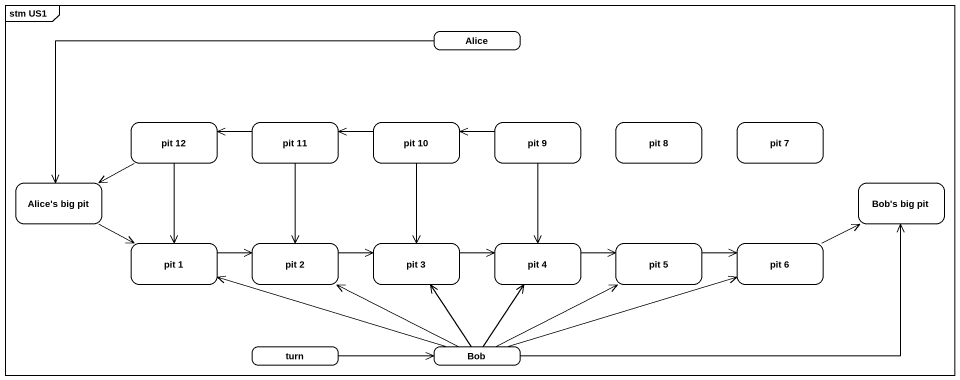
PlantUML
@startuml
mainframe stm US1
hide empty description
state Alice
state "pit 12" as pit_12
state "pit 11" as pit_11
state "pit 10" as pit_10
state "pit 9" as pit_9
state "pit 8" as pit_8
state "pit 7" as pit_7
state "Alice's big pit" as Alice_s_big_pit
state "Bob's big pit" as Bob_s_big_pit
state "pit 1" as pit_1
state "pit 2" as pit_2
state "pit 3" as pit_3
state "pit 4" as pit_4
state "pit 5" as pit_5
state "pit 6" as pit_6
state turn
state Bob
Alice -left-> Alice_s_big_pit
pit_12 -left-> Alice_s_big_pit
pit_12 --> pit_1
pit_11 -left-> pit_12
pit_11 --> pit_2
pit_10 -left-> pit_11
pit_10 --> pit_3
pit_9 -left-> pit_10
pit_9 --> pit_4
Alice_s_big_pit -right-> pit_1
pit_1 -right-> pit_2
pit_2 -right-> pit_3
pit_3 -right-> pit_4
pit_4 -right-> pit_5
pit_5 -right-> pit_6
pit_6 -right-> Bob_s_big_pit
turn -right-> Bob
Bob -right-> Bob_s_big_pit
Bob -left-> pit_1
Bob -left-> pit_2
Bob -up-> pit_3
Bob -up-> pit_4
Bob -right-> pit_5
Bob -right-> pit_6
@enduml
